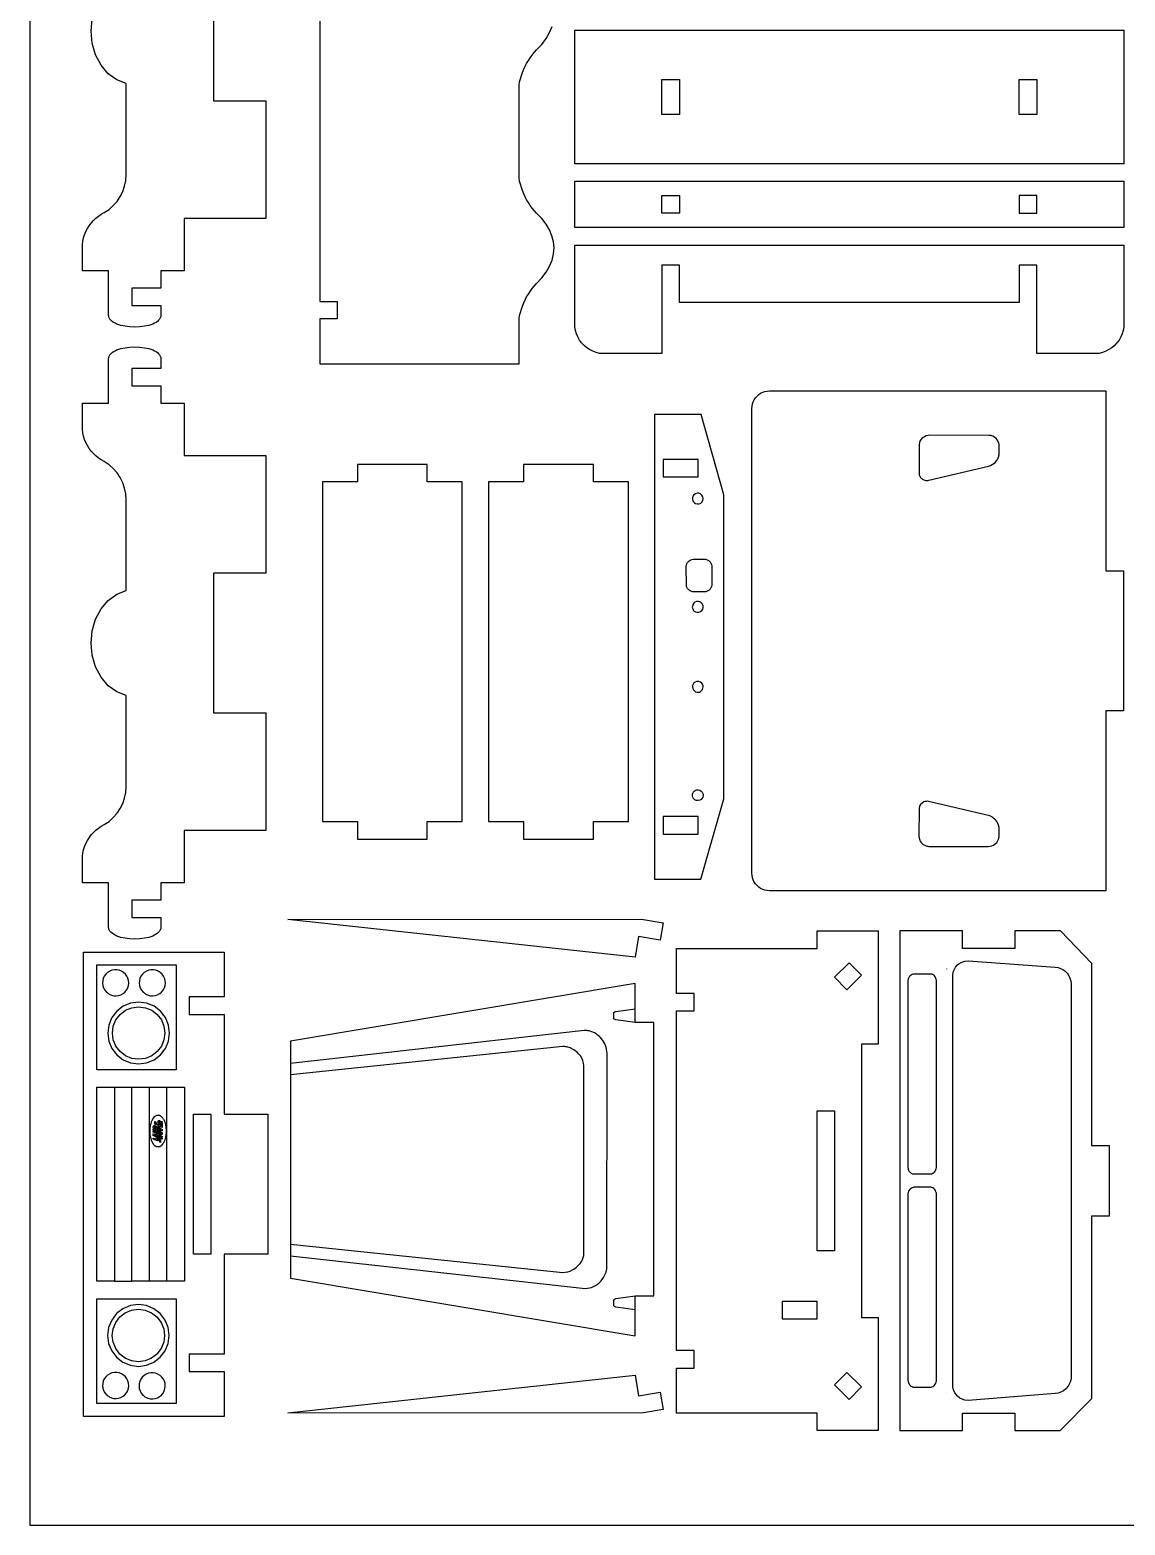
# Model space of a CAD drawing. Extents: x -873 to 930, y -1116 to 819.
# Drawn here: x -873 to -120, y -1116 to -88 of the extents above; entities that cross this region are included whole.
import ezdxf

# ---------------------------------------------------------------- set-up
doc = ezdxf.new("R2010")
doc.units = 0
doc.header["$MEASUREMENT"] = 0
doc.layers.get('0').update_dxf_attribs({"linetype": 'CONTINUOUS'})
doc.layers.add('ENGRAVING', color=1, linetype='CONTINUOUS')

msp = doc.modelspace()

# ---------------------------------------------------------------- linework, layer by layer
for points in [[(-873.0910953404789, -1116.278200892606), (929.7952490446506, -1116.278200892606), (929.7952490446506, 818.819808747432), (-873.0910953404789, 818.819808747432)], [(-498.6294789146224, -180.4317893721311), (-498.6294789146224, -88.67774490601732), (-121.0820182071611, -88.67774490601732), (-121.0820182071611, -180.4317893721311)], [(-438.6491751670432, -122.5355248431728), (-426.6299328711425, -122.5355248431728), (-426.6299328711425, -146.5740094349744), (-438.6491751670432, -146.5740094349744)], [(-181.0623219545466, -146.5740094349739), (-193.0815642504476, -146.5740094349739), (-193.0815642504476, -122.5355248431724), (-181.0623219545466, -122.5355248431724)], [(-498.6294789146281, -224.3851541716479), (-498.6294789146182, -192.4510316680269), (-121.0820182069558, -192.4510316681428), (-121.0820182069653, -224.3851541717624)], [(-438.6491751678902, -214.4277140674831), (-438.6491751679011, -202.4084717737094), (-426.6299328720113, -202.4084717736985), (-426.6299328720001, -214.4277140674708)], [(-193.081564251295, -214.4277140643035), (-181.0623219553833, -214.4277140642917), (-181.0623219553943, -202.4084717705414), (-193.0815642513064, -202.4084717705518)], [(-493.827595498679, -303.5930420706531), (-495.2538120882193, -301.6495528153243), (-496.4473782455018, -299.5551211324933), (-497.3924975286006, -297.3374661127543), (-498.076661605425, -295.0259376656354), (-498.4908157972358, -292.6511280835289), (-498.6294789142404, -290.2444671631167), (-498.6294789146252, -236.404396467547), (-121.082018206979, -236.4043964575792), (-121.0820182058162, -290.2444671537514), (-121.2206813228204, -292.6511280741638), (-121.6348355146315, -295.0259376562704), (-122.3189995914558, -297.3374661033895), (-123.2641188745547, -299.5551211231282), (-124.4576850318374, -301.6495528059595), (-125.8839016213781, -303.5930420612883), (-127.5238931519491, -305.3598674701816), (-129.3559548937278, -306.9266456995972), (-131.3558401330037, -308.2726409728366), (-133.4970810691891, -309.380039500496), (-135.751339107149, -310.2341852399054), (-138.0887799088664, -310.8237738628652), (-181.0623219532203, -310.8237738642783), (-181.0623219535628, -250.276352331437), (-193.0815642494633, -250.276352331523), (-193.0815642493726, -275.7462345896581), (-426.629932870067, -275.7462345896581), (-426.6299328699644, -250.2763523323876), (-438.649175165865, -250.2763523322915), (-438.6491751662488, -310.8237738706346), (-481.6227172111905, -310.8237738722301), (-483.9601580129079, -310.23418524927), (-486.2144160508683, -309.3800395098606), (-488.3556569870536, -308.2726409822017), (-490.3555422263296, -306.9266457089621), (-492.1876039681076, -305.3598674795464)], [(-817.4642844686188, -708.742471391652), (-818.1207365203961, -707.9302879882773), (-818.6059402039006, -707.0531298807098), (-818.9067225585173, -706.1109971088531), (-819.0099107034397, -705.1038896727073), (-819.0099107034404, -674.7003700961008), (-836.9953792150679, -674.7003700961008), (-836.9953792146507, -656.733597035588), (-836.6950825221536, -654.4304698995865), (-836.1999746673516, -652.1612320749673), (-835.5136442069756, -649.9423310662455), (-834.6410656850018, -647.789849535165), (-833.5885635769944, -645.7193887330909), (-832.3637664501308, -643.7459554226493), (-830.9755516710962, -641.8838531082752), (-829.4339810626722, -640.1465783639669), (-827.7502279753431, -638.546723009712), (-825.9364963025027, -637.0958828455977), (-824.0059320262778, -635.8045736050955), (-821.9701285149879, -634.7339015680338), (-818.7021434107153, -632.5487804622023), (-815.747220525174, -629.955922650945), (-813.155886276945, -626.999663578593), (-810.9724500588601, -623.7305525112763), (-809.2342465888026, -620.2044881917304), (-807.9709975209464, -616.4817630230591), (-807.2043032332527, -612.6260321250174), (-806.9472734812053, -608.7032248909754), (-806.9472734570862, -546.015635709678), (-813.4267320053481, -543.5358489356063), (-819.2779034249147, -539.2633432191462), (-824.1883949869217, -533.4262266815783), (-827.8960366489798, -526.3361416647731), (-830.202878254888, -518.3716262164871), (-830.9857580580276, -509.957904027912), (-830.2028782639421, -501.544181840376), (-827.896036658109, -493.5796663920573), (-824.1883949961177, -486.489581375198), (-819.2779034341622, -480.6524648375593), (-813.4267320146371, -476.3799591210131), (-806.9472734663975, -473.9001723468491), (-806.9472760792695, -411.212582906257), (-807.2043777838057, -407.291260113612), (-807.9712809308146, -403.4370762449189), (-809.2348549888949, -399.7160207051115), (-810.9734656761832, -396.1918035425872), (-813.1573453716724, -392.9247646376762), (-815.7491027815273, -389.9708405934512), (-818.7043631340586, -387.3806070172382), (-821.9725279423395, -385.1984125904071), (-824.0059320335799, -384.075993790691), (-825.9364963098034, -382.784684615385), (-827.750227982643, -381.3338445125219), (-829.4339810699721, -379.7339892151308), (-830.9755516783946, -377.9967145228845), (-832.3637664574295, -376.1346122553916), (-833.5885635842958, -374.1611789863141), (-834.6410656923008, -372.0907182197827), (-835.5136442142741, -369.9382367181718), (-836.1999746746498, -367.7193357326268), (-836.6950825294532, -365.4500979247286), (-836.9953792219501, -363.1469707988699), (-836.9953792169694, -345.1139708308606), (-819.0099107053418, -345.1139708308581), (-819.0099107053422, -314.7121431882888), (-818.9067225604205, -313.705035752143), (-818.6059402058024, -312.762903020189), (-818.1207365222959, -311.8857449126231), (-817.4642844705212, -311.0735615092472), (-816.6497570509877, -310.3263527302606), (-815.690327144508, -309.6441186953668), (-814.5991677116937, -309.0268592848584), (-813.3894517530626, -308.4745745386419), (-810.6670419810965, -307.5649291188816), (-807.6284813539102, -306.915182396182), (-804.379153556414, -306.5253343705413), (-801.0244421538125, -306.3953850020598), (-797.6697307113085, -306.5253343705419), (-794.4204029138139, -306.9151823961809), (-791.3818422866265, -307.5649291188827), (-788.6594325146596, -308.4745745386419), (-787.4497165560279, -309.026859284859), (-786.3585571232135, -309.6441186953648), (-785.3991272566352, -310.3263527302583), (-784.5845997972013, -311.0735615092465), (-783.9281477454242, -311.8857449126231), (-783.442944061919, -312.7629030201897), (-783.1424317656652, -313.7050093954067), (-783.0392436606451, -321.1334137084825), (-803.0227962118809, -321.133440065219), (-803.0227962118809, -333.12370546799), (-783.0389736022814, -333.1237054679911), (-783.0389736022814, -345.1139708308583), (-767.0518591088208, -345.1139708308594), (-767.0518591083703, -381.1439066408725), (-710.8494403342692, -381.1149276648605), (-710.8494403264197, -461.8181781710061), (-746.9066314998284, -461.8181781382418), (-746.9066315769937, -557.9849935723927), (-710.8494404587645, -557.9849936051577), (-710.8494405937911, -638.7017808721363), (-767.0518590878557, -638.701780773454), (-767.0518591069174, -674.7003700961008), (-783.0389736003794, -674.7003700961008), (-783.0389736003799, -686.6923274329092), (-803.0227962099788, -686.6923274329105), (-803.0227962099788, -698.6825927957779), (-783.0389736003794, -698.6825927957784), (-783.0389736003789, -705.1038896727073), (-783.1421617053984, -706.1109971088531), (-783.4429440600156, -707.0531298807098), (-783.9281477435206, -707.9302879882767), (-784.5845997952978, -708.7424713916513), (-785.3991272547339, -709.4896801307377), (-786.3585571213132, -710.171914205534), (-787.4497165541273, -710.7891736160402), (-788.6594325127576, -711.3414583223548), (-791.3818422847237, -712.2511037421152), (-794.4204029119093, -712.900850504717), (-797.6697307094053, -713.2906985303568), (-801.0244421519102, -713.4206478589367), (-804.3791535545112, -713.2906985303584), (-807.6284813520089, -712.9008505047193), (-810.6670419791951, -712.2511037421165), (-813.3894517511592, -711.3414583223545), (-814.5991677097915, -710.789173616039), (-815.6903271426063, -710.1719142055331), (-816.6497570490856, -709.4896801307377)], [(-373.2823284648337, -676.7148106406994), (-374.3186551723789, -675.5319505042185), (-375.1918726209615, -674.2238097948532), (-375.8870398179344, -672.8127711628194), (-376.3922622598213, -671.3229778703264), (-376.6988954505669, -669.7799206936597), (-376.8016928112629, -668.2100017689299), (-376.8016928112629, -348.7044264257238), (-376.6988954505669, -347.134507500987), (-376.3922622598213, -345.5914503243243), (-375.8870398179344, -344.1016570318307), (-375.1918726209615, -342.6906183997971), (-374.3186551723789, -341.3824776904298), (-373.2823284648337, -340.1996175539498), (-372.1006243356165, -339.1622770552449), (-370.7937620700075, -338.2882053778558), (-369.3841024437024, -337.5923581305142), (-367.8957651237397, -337.0866414525508), (-366.3542159743077, -336.7797082965349), (-364.7858313287522, -336.6768103738689), (-133.5087232017824, -336.6768103738689), (-133.5087232017824, -460.3877633464945), (-121.4753083789376, -460.3877633464945), (-121.4753083789326, -556.5417017137015), (-133.5087232017765, -556.541701713701), (-133.508723201782, -680.2376178207792), (-364.7858313287522, -680.2376178207792), (-366.3542159743077, -680.134719898113), (-367.8957651237397, -679.8277867420995), (-369.3841024437024, -679.3220700641399), (-370.7937620700075, -678.6262228167989), (-372.1006243356165, -677.7521511394061)], [(-443.8308853882008, -672.2297899574262), (-411.9987810633658, -672.2297899878513), (-396.1022380279367, -617.0487097473824), (-396.1022380279367, -408.1116500119183), (-411.6657477613282, -352.7343372744326), (-443.8308853881956, -352.734337234537)], [(-672.0354923322941, -632.7100307732401), (-647.9970077238154, -632.7100307721514), (-647.9970077238154, -644.7292730658755), (-599.9200385396672, -644.7292730658755), (-599.9200385396672, -632.7100307721514), (-575.8815539762045, -632.710030768886), (-575.8815539756608, -399.1616621481917), (-599.9200385402113, -399.1616621514572), (-599.9200385402113, -387.1424198533791), (-647.9970077232717, -387.1424198533791), (-647.9970077232717, -399.1616621514572), (-672.0354923317504, -399.1616621525459)], [(-557.7972165310973, -632.7100307662062), (-533.7587319226186, -632.710030765118), (-533.7587319226186, -644.729273058842), (-485.6817627384701, -644.729273058842), (-485.6817627384701, -632.710030765118), (-461.6432781750079, -632.7100307618525), (-461.6432781744635, -399.1616621411581), (-485.6817627390149, -399.1616621444237), (-485.6817627390149, -387.1424198463458), (-533.7587319220745, -387.1424198463458), (-533.7587319220745, -399.1616621444237), (-557.797216530553, -399.1616621455123)], [(-437.8212642402518, -395.7078792781583), (-413.7993921293111, -395.7078792781583), (-413.7993921293111, -383.6886369948143), (-437.8212642402518, -383.6886369948143)], [(-437.8212642402518, -641.275490194754), (-413.7993921294721, -641.275490194754), (-413.7993921294721, -629.2562479109112), (-437.8212642402518, -629.2562479109112)], [(-695.8389028491454, -699.9383270653965), (-452.6268653683571, -699.7251737201984), (-437.8212658951765, -702.2778955765316), (-439.8634433802287, -714.1223751550965), (-454.669042853409, -711.5696532987627), (-457.1476291766061, -725.9452721192214)], [(-428.5896561695351, -1039.344671655142), (-428.5923900527416, -1008.390531602069), (-416.5731477874685, -1008.391074484671), (-416.5719400143977, -996.3718321901176), (-428.5911822796704, -996.3712893075157), (-428.5937211250218, -762.8229207032759), (-416.5744788536487, -762.8235178274255), (-416.5733894214788, -750.8042755583544), (-428.5926316928523, -750.803678434205), (-428.5928993821739, -719.8492189417216), (-332.0628163442523, -719.9420269959771), (-332.0511313629122, -707.7892828890617), (-290.0417575402268, -707.8296813236561), (-290.0445222271578, -785.6251285465887), (-301.3938707129585, -785.6247467706575), (-301.4001830191153, -973.5686997460103), (-290.0508345333146, -973.5690815219413), (-290.0534517961889, -1051.364072922131), (-332.062816346257, -1051.364072922145), (-332.0628163434713, -1039.344671655134)], [(-232.0413825619946, -1051.36407368611), (-232.0413825621078, -1039.344831390208), (-195.9836403872752, -1039.344831389868), (-195.9836403871613, -1051.36407368577), (-164.8587395800511, -1051.364073685476), (-143.121688313294, -1029.141251426218), (-143.1216883132776, -903.6364740238786), (-131.1024460173787, -903.6364740238798), (-131.1024460173778, -855.559495627609), (-143.1216883132763, -855.5594956276083), (-143.1216883132936, -730.2895025771995), (-164.5804996205063, -707.7560990993649), (-195.9838221346267, -707.790363694056), (-195.9706133423503, -719.8961529968914), (-232.028268431244, -719.9354959975107), (-232.0415285898043, -707.7826297629477), (-275.1988730426026, -707.8297193317334), (-275.1856128839338, -1051.364073686516)], [(-836.141308277965, -1041.733569338539), (-836.1413082775381, -722.3480170652387), (-739.6080421221759, -722.3480170653679), (-739.6014944787908, -753.1924163779001), (-763.6432350658699, -753.1858678385181), (-763.649782712531, -765.2051101322635), (-739.6080421254521, -765.2116586716458), (-739.6080421255435, -833.9088737279714), (-709.6027702626027, -833.9098276321747), (-709.6088839645205, -930.0637659995441), (-739.6141558274616, -930.0628120953414), (-739.6080421257643, -998.7600271515036), (-763.6469936612654, -998.7562444746975), (-763.6469936612809, -1010.775486911435), (-739.6080421257799, -1010.779269588241), (-739.6080421226035, -1041.733569338668)], [(-311.6293628135768, -748.2680242324564), (-301.431508715583, -738.2451040343412), (-309.8552600517612, -729.6717294532231), (-320.0531141497549, -739.6946496513365)], [(-235.4364169671246, -1027.723363202291), (-236.4879062113148, -1026.574226435436), (-237.3585796144532, -1025.271136398546), (-238.2049334296373, -1023.32535116964), (-238.6499769337236, -1021.180633681909), (-238.7077466178491, -1020.047025777317), (-238.6499485528948, -737.7559371408978), (-238.2047111519034, -735.6115253676581), (-237.8287032281662, -734.6110345314567), (-236.7984874649944, -732.7802606290941), (-235.4354431886183, -731.2121339790667), (-234.6433996233777, -730.5399522082824), (-232.8668481695788, -729.4461294443794), (-231.8937716933399, -729.0351995189442), (-230.3442314658764, -728.6038438903663), (-228.1403243287944, -728.4022262228045), (-168.4278722979677, -732.6923690207891), (-166.1907676354569, -733.0587744796773), (-165.125580218895, -733.4009963763882), (-163.1305135374537, -734.373061929931), (-161.7751135879023, -735.3298270828409), (-160.1924559174879, -736.8701006665578), (-158.9083328481374, -738.668148089515), (-158.1686605132852, -740.1565717858598), (-157.5169995366416, -742.2886196159893), (-157.3041864385343, -743.9716531622264), (-157.3473869672236, -1015.207083293113), (-157.4185289231354, -1015.76855626716), (-157.9681753728002, -1017.936872529186), (-158.9077226916856, -1019.944612922692), (-159.1981838865333, -1020.415761970697), (-160.5609355436622, -1022.154429677566), (-160.9482850802553, -1022.548817102385), (-162.6629391331005, -1023.94246451041), (-164.1024838306291, -1024.773337329195), (-166.1900139740287, -1025.556364330331), (-168.4278704597445, -1025.92363148593), (-228.1405512645804, -1030.528939869387), (-230.3450973973133, -1030.328446906724), (-232.38791299998, -1029.704734354862), (-233.7864371917144, -1028.984911675494)], [(-693.9564693985194, -946.4398063500284), (-457.1476291765868, -986.0814380661302), (-457.1476291765896, -968.3171806797167), (-457.1476291765905, -958.7853224897443), (-456.9805067324534, -958.7627754300196), (-444.2369411866984, -958.7853224897427), (-444.2369411867175, -770.8413695137198), (-456.980506732473, -770.8639165734537), (-457.1476291766093, -770.8413695137212), (-457.1476291766107, -761.3095018347983), (-457.1476291766112, -743.9741355630736), (-693.9564693985437, -783.6157672791755), (-693.9564693985428, -798.8991563530476), (-693.956469398541, -806.8494458231917), (-693.9564693985293, -923.1276826447714), (-693.9564693985293, -931.0936668405438)], [(-332.0615435669438, -927.6685890975446), (-332.0615432615221, -831.5146507303374), (-320.0423012710569, -831.5146507303374), (-320.0423012710569, -927.6685890975446)], [(-356.1000283554847, -974.4922585673087), (-332.0615437255055, -974.4922585653384), (-332.0615437252177, -962.473016277484), (-356.1000283551968, -962.473016277484)], [(-695.8388577417084, -1039.131680859912), (-457.1476291765809, -1013.124733231905), (-454.6690442879123, -1027.50035192062), (-439.8634468387142, -1024.947630087664), (-437.8212705356101, -1036.792109557681), (-452.6268679848088, -1039.344831390637)], [(-309.8545673989861, -1029.873606916887), (-320.0533514801175, -1019.849786114753), (-311.6296397065528, -1011.276372131809), (-301.4308556254209, -1021.300192933943)]]:
    msp.add_lwpolyline(points, close=True)
for points in [[(-746.9066314998284, -41.14469778171133), (-746.9066315769937, -137.3115132158623), (-710.8494404587645, -137.3115132486277), (-710.8494405937911, -218.0283005156061), (-767.0518590878557, -218.0283004169237), (-767.0518591069174, -254.0268897395709), (-783.0389736003794, -254.0268897395706), (-783.0389736003799, -266.0188470763789), (-803.0227962099788, -266.0188470763805), (-803.0227962099788, -278.0091124392479), (-783.0389736003794, -278.0091124392488), (-783.0389736003789, -284.4304093161773), (-783.1421617053984, -285.4375167523235), (-783.4429440600156, -286.37964952418), (-783.9281477435206, -287.2568076317464), (-784.5845997952978, -288.0689910351216), (-785.3991272547339, -288.8161997742074), (-786.3585571213132, -289.498433849004), (-787.4497165541273, -290.1156932595104), (-788.6594325127576, -290.6679779658254), (-791.3818422847237, -291.5776233855847), (-794.4204029119093, -292.2273701481872), (-797.6697307094053, -292.6172181738266), (-801.0244421519102, -292.7471675024069), (-804.3791535545112, -292.617218173828), (-807.6284813520089, -292.2273701481886), (-810.6670419791951, -291.5776233855861), (-813.3894517511592, -290.6679779658248), (-814.5991677097915, -290.115693259509), (-815.6903271426063, -289.4984338490033), (-816.6497570490856, -288.8161997742074), (-817.4642844686188, -288.0689910351216), (-818.1207365203961, -287.256807631747), (-818.6059402039006, -286.3796495241798), (-818.9067225585173, -285.437516752323), (-819.0099107034397, -284.4304093161773), (-819.0099107034404, -254.0268897395706), (-836.9953792150679, -254.0268897395706), (-836.9953792146507, -236.0601166790579), (-836.6950825221536, -233.7569895430568), (-836.1999746673516, -231.487751718437), (-835.5136442069756, -229.2688507097157), (-834.6410656850018, -227.1163691786355), (-833.5885635769944, -225.0459083765607), (-832.3637664501308, -223.0724750661191), (-830.9755516710962, -221.2103727517454), (-829.4339810626722, -219.4730980074373), (-827.7502279753431, -217.8732426531821), (-825.9364963025027, -216.422402489068), (-824.0059320262778, -215.1310932485651), (-821.9701285149879, -214.060421211504), (-818.7021434107153, -211.8753001056725), (-815.747220525174, -209.2824422944145), (-813.155886276945, -206.3261832220628), (-810.9724500588601, -203.0570721547465), (-809.2342465888026, -199.5310078351999), (-807.9709975209464, -195.8082826665286), (-807.2043032332527, -191.9525517684869), (-806.9472734812053, -188.0297445344451), (-806.9472734570862, -125.3421553531479), (-813.4267320053481, -122.8623685790762), (-819.2779034249147, -118.5898628626155), (-824.1883949869217, -112.752746325048), (-827.8960366489798, -105.662661308243), (-830.202878254888, -97.6981458599571), (-830.9857580580276, -89.28442367138177), (-830.2028782639421, -80.870701483846)], [(-673.8473716853503, -41.55759986028169), (-673.8440109266004, -275.1059684804307), (-661.8265027422946, -275.1058892970061), (-661.8222898185855, -287.1244502886814), (-673.8695839073864, -287.1251311775161), (-673.8878256779383, -318.0794313368342), (-536.8773325371892, -318.0820262931125), (-536.876672184517, -287.1236270214165), (-536.4589769273211, -284.8722752956605), (-535.9285509900503, -282.6447873167195), (-535.2867376447863, -280.4468040651777), (-534.5351622455848, -278.2838918026578), (-533.6757281123635, -276.1615279755911), (-532.7106117108563, -274.0850873439131), (-531.6422571408461, -272.0598283698046), (-530.473369946625, -270.0908799009446), (-529.206910265367, -268.1832281820152), (-527.8460853307563, -266.3417042273299), (-526.3943413508568, -264.5709715865824), (-524.855354780798, -262.8755145346783), (-521.2091881568946, -259.0035277481838), (-518.198296381038, -254.999964366217), (-515.8424108236868, -250.8910610648641), (-514.1569703827327, -246.703744847566), (-513.1530203072919, -242.4654565835676), (-512.837139814532, -238.2039711787954), (-513.2018561146396, -234.0650011904313), (-514.2352362044808, -229.9578850287026), (-515.9305080022615, -225.9095379853379), (-518.2765618307318, -221.9464902185737), (-521.2580232225716, -218.094712892261), (-524.8553536743718, -214.379447978215), (-526.394296023802, -212.6840193512608), (-527.8459762855673, -210.9133002213396), (-529.2067164488403, -209.0717769235644), (-530.4730689107392, -207.1641151841332), (-531.6418252112555, -205.1951482991353), (-532.7100241622813, -203.1698648887998), (-533.6749593501441, -201.0933962582142), (-534.534185992642, -198.9710033965259), (-535.2855271331966, -196.8080636475852), (-535.9270791564448, -194.6100570857743), (-536.457216611281, -192.3825526315668), (-536.8745963291353, -190.1311939419841), (-536.871160679703, -126.5323259556717), (-536.453465422507, -124.2809742299168), (-535.9230394852362, -122.0534862509757), (-535.2812261399719, -119.855502999434), (-534.529650740771, -117.6925907369122), (-533.670216607549, -115.5702269098469), (-532.7051002060418, -113.4937862781698), (-531.6367456360317, -111.4685273040604), (-530.4678584418109, -109.4995788351998), (-529.2013987605534, -107.5919271162702), (-527.8405738259419, -105.7504031615863), (-526.3888298460424, -103.9796705208377), (-524.849843275984, -102.2842134689344), (-521.2036766520807, -98.41222668243972), (-518.1927848762234, -94.40866330047311), (-515.8368993188726, -90.29975999911949), (-514.1514588779179, -86.1124437818221)], [(-536.7471185228676, -190.8188128250497), (-536.7471184924862, -190.1311939400839)], [(-242.9679536866145, -733.9725132609776), (-242.9679536866152, -734.0319169992763)], [(-456.980506732453, -968.3397273731431), (-457.1476291765896, -968.3171806797167)], [(-242.9679536866377, -1024.899774973056), (-242.9679536866377, -1024.958410294296)]]:
    msp.add_lwpolyline(points)
at = {"layer": 'ENGRAVING'}
for points in [[(-260.1011677813367, -396.9513716887077, 0.1225511248587441), (-258.0168398828225, -397.99434559223, 0.0986584809786047), (-255.1375505763902, -398.0617096680439), (-214.0774670633764, -388.3165729918369, 0.1288818217074892), (-209.6279071850779, -385.7482538095694, 0.1317611169335587), (-207.0901590414144, -381.4064796222528, 0.0168908083375965), (-206.9917999207212, -380.9922808806655, 0.0235876808946782), (-206.9455666620079, -380.6908734230305), (-206.8717973617522, -373.8000551664338, 0.1907208831782123), (-209.0060050196907, -369.2545603815686, 0.1785909860962897), (-213.9209544668813, -367.1681093128268), (-254.5402845420579, -367.1589603736209, 0.1325143552048512), (-259.1429059399366, -368.6983919247675, 0.2298094687964813), (-261.9420149311766, -373.4456590930895), (-261.9431907216931, -393.4032354386273, 0.099643146458926), (-261.3890168065557, -395.3288294867862, 0.0963212330533722)], [(-415.4957175022786, -414.0586544748446, 0.7822825620920005), (-411.188971042802, -408.2841479654862, 0.7818939982385867), (-417.6972038345523, -411.3741839642139, 0.1224012213841604), (-416.9308317681486, -412.9883165553251, 0.1221565213837078)], [(-415.4957175022786, -488.5560309365241, 0.7224711086294063), (-410.8363154698163, -483.2135940433463, 0.7242541009325225), (-417.7536811505051, -484.7381390381494, 0.1599218461584769), (-417.2493103764468, -487.0266363240318, 0.1611225233213989)], [(-415.4957175022786, -543.4875771597469, 0.2641639406541916), (-412.1348974733098, -543.2566015188854, 0.2383029258757454), (-410.309064951228, -540.0511632594051, 0.1960422612374933), (-411.1700906387932, -537.5958853484141, 0.3486715176581311), (-415.8217385642412, -536.7717228487547, 0.2885501877165216), (-417.7186123682952, -540.13651521985, 0.2752457733808314)], [(-258.9849254574169, -648.3784954127368, 0.0775904141180664), (-257.0251420201203, -649.3469459483588, 0.0671746683752228), (-254.5402845420579, -649.7733556308701), (-214.3023943585201, -649.7733556308701, 0.1518517998818124), (-209.7119049923701, -648.1639719301718, 0.2267097308662698), (-206.8620696038831, -642.773294188192, 0.0252280611787125), (-206.9189070870223, -637.0988093826272, 0.1808340455190989), (-209.4940513308099, -631.3053352846682, 0.0556585966062282), (-211.4229480401812, -629.7342180775772, 0.0652899927679502), (-213.3422135885796, -628.8261304996399), (-255.5026005436232, -618.8117259183209, 0.1316246804819281), (-258.6338035040021, -619.2089871345197, 0.2709364510975389), (-261.9431907216931, -623.529134791758), (-261.9708803729775, -643.132259696436, 0.1098064915816531), (-261.0588069494399, -646.0943929796189, 0.1103254024273727)], [(-818.6574538492792, -751.2782701569685, 0.9366021943259383), (-808.6626005175492, -736.3199218806682, 0.9366022092874533), (-820.5244029017593, -749.8457090961896, 0.0327366097221959), (-819.6378757725716, -750.6231728731299, 0.0327366177007233)], [(-793.445121246107, -751.278270169711, 0.9366021942429611), (-783.450267934626, -736.3199217712942, 0.9366022082250127), (-795.3120703320166, -749.8457090969802, 0.0327366102887667), (-794.4255431944077, -750.6231728758373, 0.0327366177450005)], [(-267.2783054049862, -874.3171545698654, 0.052817937685078), (-266.4199647081202, -874.7242354035952, 0.0629328941505267), (-265.6395449574518, -874.8918904243337), (-253.7979219586671, -874.8918903427888, 0.1858811876942912), (-251.2719675125284, -873.5716775843066, 0.153894377245305), (-249.8947215299893, -870.4561144402926), (-249.8947216016734, -741.9053235242264, 0.1541244912753751), (-251.2698482937472, -738.7971208462864, 0.1855698986671495), (-253.7979226639893, -737.4762925784257), (-265.1921603490052, -737.4507738000557, 0.187420969957565), (-268.0518767520696, -738.7489106951837, 0.1673619694967703), (-269.5474215267461, -741.9053243274238), (-269.5474214549693, -870.4561152412892, 0.1166227476710161), (-268.8496739324103, -872.7187422310624, 0.1233923589915176)], [(-266.8956456766771, -1021.0899081046, 0.0539811497761737), (-266.3620036591951, -1021.309490575139, 0.0422256697162905), (-265.6395449574625, -1021.454514602848), (-253.7979219586789, -1021.454514521479, 0.185914066859507), (-251.2719761696524, -1020.134799312532, 0.1539205875969232), (-249.8947215300002, -1017.019541333993), (-249.8721337088218, -888.9770482551914, 0.1525702057596103), (-251.2297705630278, -885.4650395320934, 0.1986537320220067), (-253.7979226640011, -884.0389076942502), (-265.1921603490173, -884.013331152826, 0.1874164491475573), (-268.0515633334159, -885.3117032364398, 0.167310260282038), (-269.5474215267577, -888.4687792617178), (-269.5474214549795, -1017.019542136182, 0.1227364855730009), (-268.7229876358667, -1019.401843740187, 0.1244258847209603)], [(-818.6574552134288, -1028.071991989518, 0.9366021938395883), (-808.6626019735018, -1013.113643776308, 0.9366022077592647), (-820.5244042883526, -1026.639430916787, 0.0327366105371154), (-819.6378771570445, -1027.416894695354, 0.0327366179601037)], [(-793.5814576993696, -1028.306869537591, 0.936602193839586), (-783.5866044594397, -1013.348521324379, 0.9366022077593136), (-795.4484067742928, -1026.87430846486, 0.0327366105370906), (-794.5618796429846, -1027.651772243427, 0.0327366179601065)]]:
    msp.add_lwpolyline(points, format="xyb", close=True, dxfattribs=at)
for points in [[(-419.9841223127807, -473.5826919959572), (-420.9965683858651, -472.4669935733952), (-421.2592099213233, -472.0342288214883), (-421.6563726952824, -471.0932612982962), (-421.8650866692969, -470.0693318572568), (-421.8921672048245, -457.5394460411684), (-421.6563729404522, -455.9788068044881), (-421.2592103087945, -455.0374721490511), (-420.996568838143, -454.6044853221517), (-419.9841229341025, -453.4880590451543), (-419.1484903606731, -452.922396863956), (-418.208993309592, -452.5243751080961), (-417.1867778656585, -452.3152019112024), (-409.5744455149838, -452.2880610641311), (-408.5168520734303, -452.3948567633806), (-407.5314624558812, -452.7011051053839), (-407.0724716228673, -452.9223964756545), (-406.2351529918807, -453.4880585312253), (-405.5230585189717, -454.2001528954711), (-404.9573963377731, -455.0374714347608), (-404.5593745819116, -455.9788060154683), (-404.3502013850197, -457.0029485039622), (-404.3299009576935, -469.8028639477488), (-404.429856237197, -470.5903443395591), (-404.7361045791988, -471.575436204243), (-404.9573959494712, -472.0342281075402), (-405.5230580050415, -472.8710872750366), (-406.2351523692875, -473.5826914824149), (-406.6394841254048, -473.8849146855606), (-407.5314617021065, -474.368986709765), (-408.5168512534094, -474.6749374498581), (-409.5744446456831, -474.7816203762422), (-416.6512580301398, -474.781620376242), (-417.7069029379545, -474.6749376177335), (-418.6904025122364, -474.3689870285934), (-419.148489647802, -474.1478945880394)], [(-416.9217060329458, -616.9212110489584), (-417.4800188144542, -616.0006447603357), (-417.7536810894316, -614.9300323616869), (-417.6972039537075, -613.7966220213274), (-417.4800190408005, -613.0964339332751), (-416.9217063976454, -612.1758652368457), (-416.4162841387212, -611.6704393793506), (-415.8217385642412, -611.2690915937114), (-414.795528514418, -610.8949327745167), (-413.66205297757, -610.838454587506), (-412.5906812272667, -611.1121205335633), (-411.6688076287767, -611.670439014647), (-410.9473211028048, -612.4629331843252), (-410.4771105700535, -613.4391261961637), (-410.3850084513323, -613.7966214384905), (-410.328364925519, -614.9300317596551), (-410.6027863411652, -616.0006442248678), (-411.1624097243079, -616.9212106069771), (-411.6688071860234, -617.4266355702475), (-412.5906806912105, -617.9849535433431), (-413.6620523753533, -618.2586195087274), (-414.7955279315771, -618.2021415181637), (-415.1530243266136, -618.1102964092192), (-416.1292165889753, -617.6412540058284)], [(-826.9905470232117, -803.2691530064292), (-826.9905470231147, -731.2525483472056), (-772.5246001013077, -731.2525483472788), (-772.5245971183467, -803.2691530065017)], [(-792.8669842957178, -798.5379652942997), (-787.7474964337368, -796.417403011884), (-783.3512991186424, -793.0440755937734), (-779.9779732397149, -788.6478696758529), (-777.8574119511351, -783.5283794537747), (-777.1341280003267, -778.0344897258166), (-777.8574119932539, -772.5405999978566), (-779.977973321082, -767.4211097757734), (-783.351299233713, -763.0249038578435), (-787.7475031448851, -759.6515764123004), (-792.8669910231231, -757.5310141298716), (-798.3608716596623, -756.807729798289), (-803.854758860873, -757.5310141024368), (-808.9742467228539, -759.6515763848525), (-813.3704506081651, -763.0249038303836), (-816.7437764870926, -767.4211097483039), (-818.8643377756722, -772.5405999703815), (-819.5876217264807, -778.03448969834), (-818.8643377335536, -783.5283794262996), (-816.7437764057254, -788.6478696483841), (-813.370450493095, -793.044075566314), (-808.974246581922, -796.4174030118556), (-803.8547587036843, -798.5379652942847), (-798.3608714969284, -799.2612495984481)], [(-813.974324685456, -787.0489214475489), (-815.7754149500776, -782.7007029465116), (-816.3897333105554, -778.034489725764), (-815.775414985831, -773.3682765050182), (-813.974324754527, -769.0200580039862), (-811.109203939463, -765.2861581277411), (-807.3753057893503, -762.4210359822902), (-803.0270892925603, -760.6199449070054), (-798.3608782175822, -760.0056262822254), (-793.694667137897, -760.6199449070182), (-789.3464506273073, -762.4210359823144), (-785.6125524552415, -765.2861581277753), (-782.7474316115677, -769.0200580040275), (-780.9463413469468, -773.3682765050652), (-780.3320229864689, -778.0344897258124), (-780.9463413111927, -782.7007029465585), (-782.7474315424972, -787.048921447591), (-785.6125523575608, -790.7828213238349), (-789.3464505076738, -793.6479434692865), (-793.6946670044633, -795.4490345445706), (-798.3608780794416, -796.0633531693514), (-803.027089159127, -795.4490345445578), (-807.3753056697167, -793.6479434692623), (-811.1092038417826, -790.7828213238007)], [(-787.3731693232286, -855.2864010139727), (-787.844429678835, -854.7810656665346), (-789.0732087938665, -852.7794089408246), (-789.2473855856581, -852.3821957770751), (-789.4118893693533, -851.9686438642157), (-789.5663734519914, -851.5394408544896), (-789.7104911406125, -851.0952744001354), (-789.843895742259, -850.6368321533962), (-789.9662405639692, -850.1648017665111), (-790.0771789127823, -849.6798708917228), (-790.1763640957402, -849.1827271812717), (-790.2634494198816, -848.6740582873988), (-790.338088192248, -848.1545518623452), (-790.3999337198801, -847.624895558351), (-790.4486393098161, -847.0857770276593), (-790.4838582690977, -846.5378839225092), (-790.5052439047637, -845.981903895143), (-790.5124495238565, -845.418524597801), (-790.5052439506937, -844.8556026633742), (-790.4838583598464, -844.3000235703614), (-790.4486394442758, -843.7524760204478), (-790.3999338969413, -843.2136505292387), (-790.3380884108007, -842.6842376123401), (-790.2634496788168, -842.1649277853571), (-790.1763643939473, -841.6564115638946), (-790.0771792491528, -841.1593794635583), (-789.9662409373934, -840.6745219999545), (-789.8438961516285, -840.2025296886864), (-789.7104915848183, -839.7440930453619), (-789.5663739299229, -839.299902585585), (-789.4118898799009, -838.8706488249608), (-789.2473861277138, -838.4570222790957), (-789.0732093663189, -838.059713463595), (-788.8897062886793, -837.6794128940631), (-788.4961079564983, -836.97259855533), (-787.1275374378715, -835.3321670653582), (-786.8756986972064, -835.136013911795), (-786.6180005698947, -834.9637741602547), (-786.3547897488945, -834.8161383263434), (-786.0864129271655, -834.6937969256659), (-785.8132167976689, -834.5974404738286), (-785.5355480533623, -834.5277594864352), (-785.2537533872076, -834.4854444790936), (-784.9681785726511, -834.4711859674075), (-784.6825746146407, -834.4854443882081), (-784.4006923391191, -834.5277593068754), (-784.1228822753985, -834.5974402078027), (-783.8494949527937, -834.6937965753841), (-783.5808809006132, -834.8161378940151), (-783.3173906481715, -834.9637736480898), (-781.8636785694955, -836.3421024429571), (-781.645869735958, -836.6474648081879), (-781.4359889366556, -836.9725974840189), (-781.2343867008997, -837.3168099548452), (-781.0414135580031, -837.6794117050621), (-780.8574200372778, -838.0597122190629), (-780.6827566680338, -838.457020981242), (-780.5177739795867, -838.870647475996), (-780.3628225012455, -839.2999011877181), (-780.2182527623244, -839.7440916008026), (-780.0844152921356, -840.2025281996447), (-779.961660619989, -840.6745204686389), (-779.8503392751982, -841.1593778921808), (-779.4206674898321, -844.855600873422), (-779.4134318191205, -845.4185209715426), (-779.4206674437135, -845.9819021038155), (-779.850338937648, -849.6798693200503), (-779.9616602452918, -850.1648002350197), (-780.0844148814145, -850.6368306642853), (-780.218252316702, -851.0952729556075), (-780.3628220218413, -851.5394394567438), (-780.5177734675224, -851.9686425154528), (-780.6827561244315, -852.3821944794956), (-780.85741946326, -852.7794076966292), (-781.0414129546895, -853.1595945146126), (-781.2343860694142, -853.5220672812065), (-781.4359882781184, -853.8661383441672), (-781.6458690514917, -854.1911200512558), (-781.863677860221, -854.4963247502312), (-783.0593739082894, -855.7016252949647), (-783.3173898136014, -855.8737272481947), (-783.5808800490879, -856.0212386276253), (-783.8494940854328, -856.1434717810126), (-784.1228813933262, -856.2397390561168), (-784.4006914434528, -856.3093528006973), (-784.6825737065053, -856.3516253625129), (-784.968177653167, -856.3658690893218), (-785.2537524792633, -856.3516254533045), (-785.5355471580654, -856.3093529800806), (-785.8132159161288, -856.239739321891), (-786.0864120604924, -856.1434721309766), (-786.3547888981975, -856.0212390595788), (-786.6179997362831, -855.8737277599391), (-786.8756978817903, -855.7016258842971), (-787.1275366417592, -855.5056210848945)], [(-788.2895013444102, -843.3472554926941), (-788.2895013444095, -842.6463730748624), (-788.2708723125488, -842.3648310195719), (-788.2149810655519, -842.1318311681968), (-788.1218213762961, -841.9468851364174), (-787.7655754404773, -841.6955255902513), (-787.5029883131278, -841.6506641944751), (-787.2021524167164, -841.6734400311025), (-786.8615945919798, -841.7623728241578), (-786.5221045583023, -841.9066729718224), (-786.2247874155952, -842.0808303469911), (-785.9686635820854, -842.2853671869706), (-785.7527536203627, -842.5208056804613), (-785.6107688916316, -842.7522455810812), (-785.5075471930168, -843.0072319129564), (-785.4445455927255, -843.2857585493898), (-785.4232212374231, -843.5878192632571), (-785.423221237424, -844.3462807637617)], [(-787.5676483439665, -842.7829760193292), (-786.1136373418523, -843.3001238710547), (-786.1645581593014, -843.0863309956603), (-786.3006704690104, -842.8999961748495), (-786.5211033634152, -842.7411211878041), (-786.8249859349589, -842.6097078136974), (-787.1342440199041, -842.5267589158918), (-787.3689401717393, -842.5261575416042), (-787.519310429575, -842.6065977512205)], [(-786.6942283226842, -840.8314213391006), (-787.2643435011657, -840.648246621124), (-787.2643435011632, -838.728660218187), (-786.6942283226817, -838.9170538594374), (-785.8678260556319, -841.2289419804272), (-786.2234909322965, -841.0039874094026), (-786.6942283226831, -839.9749448568782)], [(-785.0100058704672, -841.9873464216939), (-785.0100058704647, -840.4705090723082), (-784.3248181782617, -840.7109875678361), (-784.3248181782621, -841.4170983978937), (-783.9534585759683, -841.542694158728), (-783.9534585759673, -840.9150474678606), (-783.2682708837649, -841.1555354523397), (-783.2682708837654, -841.7832011211096), (-782.8184471422801, -841.9401293994924), (-782.8184471422796, -841.2340280583855), (-782.1332784279791, -841.4745065539136), (-782.1332784279814, -842.9863716927624)], [(-785.0100058704708, -844.8588549409072), (-785.0100058704695, -844.0010632225963), (-784.183603603416, -844.1421923968855), (-783.1375322289513, -844.3775847830483), (-783.6187073042776, -844.152639754399), (-784.0685310441893, -843.9276851833753), (-785.0100058704685, -843.4046446708124), (-785.0100058704676, -842.5154445233424), (-782.1332784279826, -844.3358144503635), (-782.1332784279836, -845.1726830308203)], [(-785.009873025144, -839.9003559380211), (-785.0098730251431, -839.0634873575647), (-784.99640316476, -838.8076059449808), (-784.95694840906, -838.5973284236934), (-784.8929409962163, -838.4331458467897), (-784.8058131644023, -838.3155492673576), (-784.6535727016139, -838.2073883871464), (-784.478268793413, -838.1566460678177), (-784.2784406954963, -838.1617895099939), (-784.052627702843, -838.2212859519533), (-783.8111255130086, -838.339101089849), (-783.6113060019964, -838.497162979471), (-783.4516959148287, -838.6964306321488), (-783.33082209224, -838.9378630247456), (-782.1332784279754, -838.7549256356905), (-782.1332784279766, -839.6388783930325), (-783.331011817857, -839.6755721681246), (-782.133145582657, -840.0886452008094), (-782.1331455826582, -840.8993812090889)], [(-784.4031494721314, -839.293338227515), (-783.7178763793652, -839.5287875787969), (-783.7178763793652, -839.4765698792012), (-783.7447218037139, -839.3418908333615), (-783.8225869377413, -839.199340704693), (-783.9389772370535, -839.0947665087807), (-784.0788740169132, -839.0215272254454), (-784.2221829988575, -838.9929312213698), (-784.3233592358947, -839.024166316889), (-784.3833617346979, -839.1142014674311)], [(-760.6563821241682, -930.0620480496032), (-760.6563830316702, -833.9082045762594), (-748.6371404029555, -833.9085866825639), (-748.63714532824, -930.0620480772591)], [(-788.2895013444137, -846.208316676407), (-788.2895013444128, -845.4342175095129), (-787.2905045402038, -845.3819998099171), (-787.0864446621919, -845.3819998099171), (-786.8144628558344, -845.3819998099179), (-786.5686230729063, -845.3873515785124), (-786.9131787277408, -845.3088874471736), (-787.2067360238225, -845.2304233157947), (-788.2894254328014, -844.8747868903163), (-788.2894254328002, -844.084992997794), (-785.4231453258137, -845.0944845822643), (-785.4231453258146, -845.8790310846584), (-786.4796926203124, -845.9366100417996), (-786.7987490910825, -845.9473230679389), (-787.0811972217948, -845.9473230679382), (-786.5476810010884, -846.0520336373241), (-786.1501888187688, -846.1671820594437), (-785.4231453258157, -846.4234691606307), (-785.4232212374275, -847.2177892829748)], [(-788.2895013444167, -848.3999892720104), (-788.289501344415, -847.4009640009466), (-785.4232212374288, -847.7722382026822), (-785.42322123743, -848.6091162720907), (-785.7893524274984, -848.5410899794473), (-785.7893524274995, -849.0955388991547), (-785.4232212374307, -849.2891609526308), (-785.4232212374317, -850.1312579453131)], [(-788.28950134442, -851.0307915608628), (-788.289501344419, -850.2200840194378), (-786.1136373418624, -850.9837168729317), (-786.1136373418615, -850.3769933199196), (-785.4232212374322, -850.6176046607673), (-785.4232212374342, -852.0350452441562)], [(-787.4001968294065, -848.2526163614327), (-787.2381824715441, -848.3310805021487), (-787.180603508134, -848.3578678151047), (-786.8406333539646, -848.5303295085495), (-786.390809612481, -848.7708080040771), (-786.3908570572363, -848.4261503110447), (-786.7203893617263, -848.3685713539014), (-786.7726070504764, -848.357867818319), (-787.1021108393136, -848.2844897680907), (-787.1805750287482, -848.2630637048037), (-787.3217041951611, -848.2317311886211)], [(-784.5016810402717, -847.2840094853925), (-784.7223387395695, -847.0241388740546), (-784.8467093088406, -846.8183590109209), (-784.9367701289918, -846.6096329402741), (-784.991532057166, -846.3989426568835), (-785.0100058704724, -846.1872702669236), (-784.9854179265924, -845.9491162049502), (-784.9113136789244, -845.7531340845326), (-784.7871825034221, -845.6003041479341), (-784.612513776043, -845.4916067221538), (-784.4026410946669, -845.4307518218161), (-784.1574580364997, -845.4209104381544), (-783.8769707486189, -845.4620834262367), (-783.5611853247773, -845.5545184354662), (-783.2589678851903, -845.679160690998), (-783.2107488603367, -845.7065747421033), (-782.9871441440412, -845.8337011437363), (-782.7447373326874, -846.0186424114268), (-782.5307706824854, -846.2344871118116), (-782.3583996635736, -846.4597148562582), (-782.2340131561406, -846.6947582335237), (-782.15863232825, -846.9376513446645), (-782.1332784279864, -847.1864281981508), (-782.1528250709272, -847.3923702535852), (-782.2111186531246, -847.5708541540084), (-782.307639654646, -847.7218817790236), (-782.4418685555545, -847.8454549078099), (-782.6554423527709, -847.9423810255795), (-782.9190963921994, -847.9741322497515), (-783.2318130452732, -847.9402068961086), (-783.5925746222583, -847.8401032364972), (-783.9368017272712, -847.6919578355624), (-784.2398362590943, -847.5066045377689)], [(-785.009873025158, -849.958388228567), (-785.0098730251568, -849.1267385713845), (-784.9964031647739, -848.8738129669673), (-784.9569484090737, -848.6645199245854), (-784.8929409962295, -848.4993540556816), (-784.8058131644163, -848.3788099717008), (-784.6535727016274, -848.2758500728517), (-784.4782687934267, -848.2263936549957), (-784.2784406955097, -848.2309174985683), (-784.052627702856, -848.2898984232363), (-783.8111255130217, -848.4048339611855), (-783.6113060020105, -848.5619110753813), (-783.4516959148425, -848.7621261399679), (-783.3308220922535, -849.0064754945455), (-782.1332784279884, -848.8235381070562), (-782.13327842799, -849.7022719411235), (-783.3310118178704, -849.7440423052196), (-782.1331455826709, -850.1519343704348), (-782.1331455826721, -850.9678608351347)], [(-783.8436334523897, -853.1072872642847), (-784.6805115217957, -850.7954276101493), (-784.3248181782753, -851.0203821811737), (-783.8436334523886, -852.0641984627264), (-783.8436334523874, -851.1877293282015), (-783.2735182739057, -851.3813418927268), (-783.2735182739086, -853.3009282956641)], [(-784.4031494721453, -849.3306750445007), (-783.7178763793783, -849.5974285170174), (-783.7178763793783, -849.5452013284689), (-783.7447218037273, -849.404705555617), (-783.8225869377549, -849.268010106624), (-783.9389772370675, -849.1634276110223), (-784.0788740169261, -849.0901871415685), (-784.2221829988711, -849.0615952889083), (-784.3233592359081, -849.0928309774876), (-784.3833617347109, -849.1828667210889)], [(-784.3246853329497, -846.4230421011782), (-784.2730310502363, -846.5727339095305), (-784.1155299083586, -846.7264039029293), (-783.891895472817, -846.8670040856514), (-783.5663284117592, -847.0036331119649), (-783.2551559942706, -847.0918697063753), (-783.0223742346479, -847.1134297970008), (-782.8693280960568, -847.0735228313824), (-782.8183142969676, -846.9669393918414), (-782.8686591047777, -846.8204643657944), (-783.0170223891898, -846.6740534191888), (-783.2107488603376, -846.5519230164876), (-783.5558335561838, -846.4016161055415), (-783.8922048453028, -846.3033946414581), (-784.1324711641965, -846.274844899656), (-784.2766316232749, -846.3150372597061)], [(-827.1268819064193, -1032.719137616521), (-827.1268819063228, -960.7025329572976), (-772.6609401745282, -960.7025329573703), (-772.6609364947313, -1032.719137616593)], [(-809.1105896864188, -1004.320109551502), (-803.9911018244433, -1006.440671833932), (-798.4972146232348, -1007.163956138094), (-793.0033274164768, -1006.440671833946), (-787.8838395382335, -1004.320109551531), (-783.487635627052, -1000.946782106), (-780.1143097144092, -996.5505761880789), (-777.9937483865674, -991.4310859660011), (-777.270464393626, -985.9371962380432), (-777.9937483444198, -980.443306510083), (-780.1143096329859, -975.3238162879993), (-783.4876355119015, -970.9276103700696), (-787.8838393972037, -967.5542829245273), (-793.0033272591793, -965.4337206420983), (-798.4972144603871, -964.7104363379353), (-803.9911016671451, -965.4337206420832), (-809.1105895453884, -967.5542829244989), (-813.5067934565707, -970.9276103700299), (-816.8801193692129, -975.3238162879501), (-819.0006806970545, -980.4433065100282), (-819.7239646899966, -985.9371962379862), (-819.000680739203, -991.4310859659464), (-816.8801194506366, -996.55057618803), (-813.5067935717211, -1000.94678210596)], [(-814.1106611478502, -994.9516279597754), (-815.9117513791427, -990.6034094587385), (-816.526069703854, -985.937196237991), (-815.9117513433645, -981.2709830172448), (-814.1106610787316, -976.9227645162123), (-811.2455402350477, -973.1888646399681), (-807.511642062974, -970.3237424945164), (-803.1634255523797, -968.5226514192321), (-798.4972144726928, -967.9083327944516), (-793.8310033977161, -968.522651419245), (-789.4827869009313, -970.323742494541), (-785.7488887508264, -973.1888646400022), (-782.8837679357725, -976.9227645162542), (-781.0826777044799, -981.2709830172917), (-780.4683593797679, -985.9371962380391), (-781.0826777402582, -990.6034094587845), (-782.8837680048912, -994.9516279598171), (-785.7488888485752, -998.6855278360619), (-789.4827870206482, -1001.550649981513), (-793.8310035312431, -1003.351741056797), (-798.49721461093, -1003.966059681578), (-803.1634256859062, -1003.351741056785), (-807.5116421826912, -1001.550649981489), (-811.245540332796, -998.6855278360277)]]:
    msp.add_lwpolyline(points, close=True, dxfattribs=at)
for points in [[(-457.1476291766093, -770.8413695137212), (-470.3531397785925, -769.0333263332602, -0.1187173480736828), (-471.3796395050805, -768.5061087970148, -0.169858574836935), (-471.7886977176442, -767.7974185775122), (-471.7886977747173, -764.3499332873967, -0.1559694373721674), (-471.3620544938637, -763.6571045829334, -0.1095847154252775), (-470.3531400748284, -763.1175394961514), (-457.1476291766107, -761.3095018347983)], [(-693.9564693985293, -931.0936668405438), (-491.3960518240708, -953.5833524693844, 0.1223173801122849), (-485.6570191354071, -952.2834505230395, 0.181865464916154), (-477.4085434682178, -943.3370029801558, 0.0380647633970448), (-476.7408327382668, -941.244890518989, 0.0432782577850822), (-476.4590570867746, -939.3331960174023), (-476.4016572513307, -791.811868035515, 0.1642525327435659), (-479.9892342997854, -782.142764015551, 0.163013999010158), (-488.7527715130625, -776.5660414273934, 0.0441107922173292), (-490.2312228673447, -776.3344627341557, 0.0366653549970117), (-492.0304689057082, -776.3454181110858), (-693.9564693985428, -798.8991563530476)], [(-693.9564693985293, -923.1276826447714), (-506.8469089817658, -942.5463253067787, 0.133814461661086), (-500.1367667889635, -940.8856994624134, 0.1159146223311086), (-494.2667141266249, -935.5316990889241, 0.0633837251947953), (-492.9778142320637, -933.0189291173125, 0.0602484430178858), (-492.3094398027224, -930.125248211635), (-492.2596020578764, -800.4899307596296, 0.1457068515089842), (-494.6764263230195, -793.8128374407381, 0.1250678720847519), (-501.0465257434455, -788.6056320565117, 0.0553394744500575), (-503.9861960257282, -787.6122414323767, 0.0597807768001918), (-506.8469069878158, -787.3370767196034), (-693.956469398541, -806.8494458231917)], [(-457.1476291765896, -968.3171806797167), (-470.3531397785711, -966.5091656183376, -0.1099011078069162), (-471.3614075599, -965.9689350026338, -0.1558392438436479), (-471.7886977176244, -965.2732642009105), (-471.7886977746975, -961.8257468855855, -0.1559714549183782), (-471.3620576861846, -961.1329315766781, -0.1095844629592585), (-470.3531400748083, -960.5933761124546), (-457.1476291765905, -958.7853224897443)]]:
    msp.add_lwpolyline(points, format="xyb", dxfattribs=at)
for points in [[(-814.9713131540382, -948.6832906614155), (-826.990548602174, -948.6832906613992), (-826.9905486019959, -815.2903029700109), (-814.9713131538689, -815.2903029700274), (-814.9713131540382, -948.6832906614155), (-802.9520778157245, -948.6832906614316)], [(-814.9713131538689, -815.2903029700274), (-802.9520775843813, -815.2903029700437)], [(-790.9328424951788, -948.6832906614477), (-802.9520778157245, -948.6832906614316), (-802.9520775843813, -815.2903029700437), (-790.93284241468, -815.2903029700601), (-778.9136070956142, -815.2903029700764), (-766.8943700559219, -815.2903029700933), (-766.8943700560117, -948.6832906614795), (-778.9136071169762, -948.6832906614635), (-790.9328424951788, -948.6832906614477), (-790.93284241468, -815.2903029700601)], [(-778.9136071169762, -948.6832906614635), (-778.9136070956142, -815.2903029700764)], [(-787.4001968294065, -848.2526163614327), (-787.509993483093, -848.2003986635996), (-787.5989049499103, -848.1586188150523)]]:
    msp.add_lwpolyline(points, dxfattribs=at)

doc.saveas('drawing.dxf')
